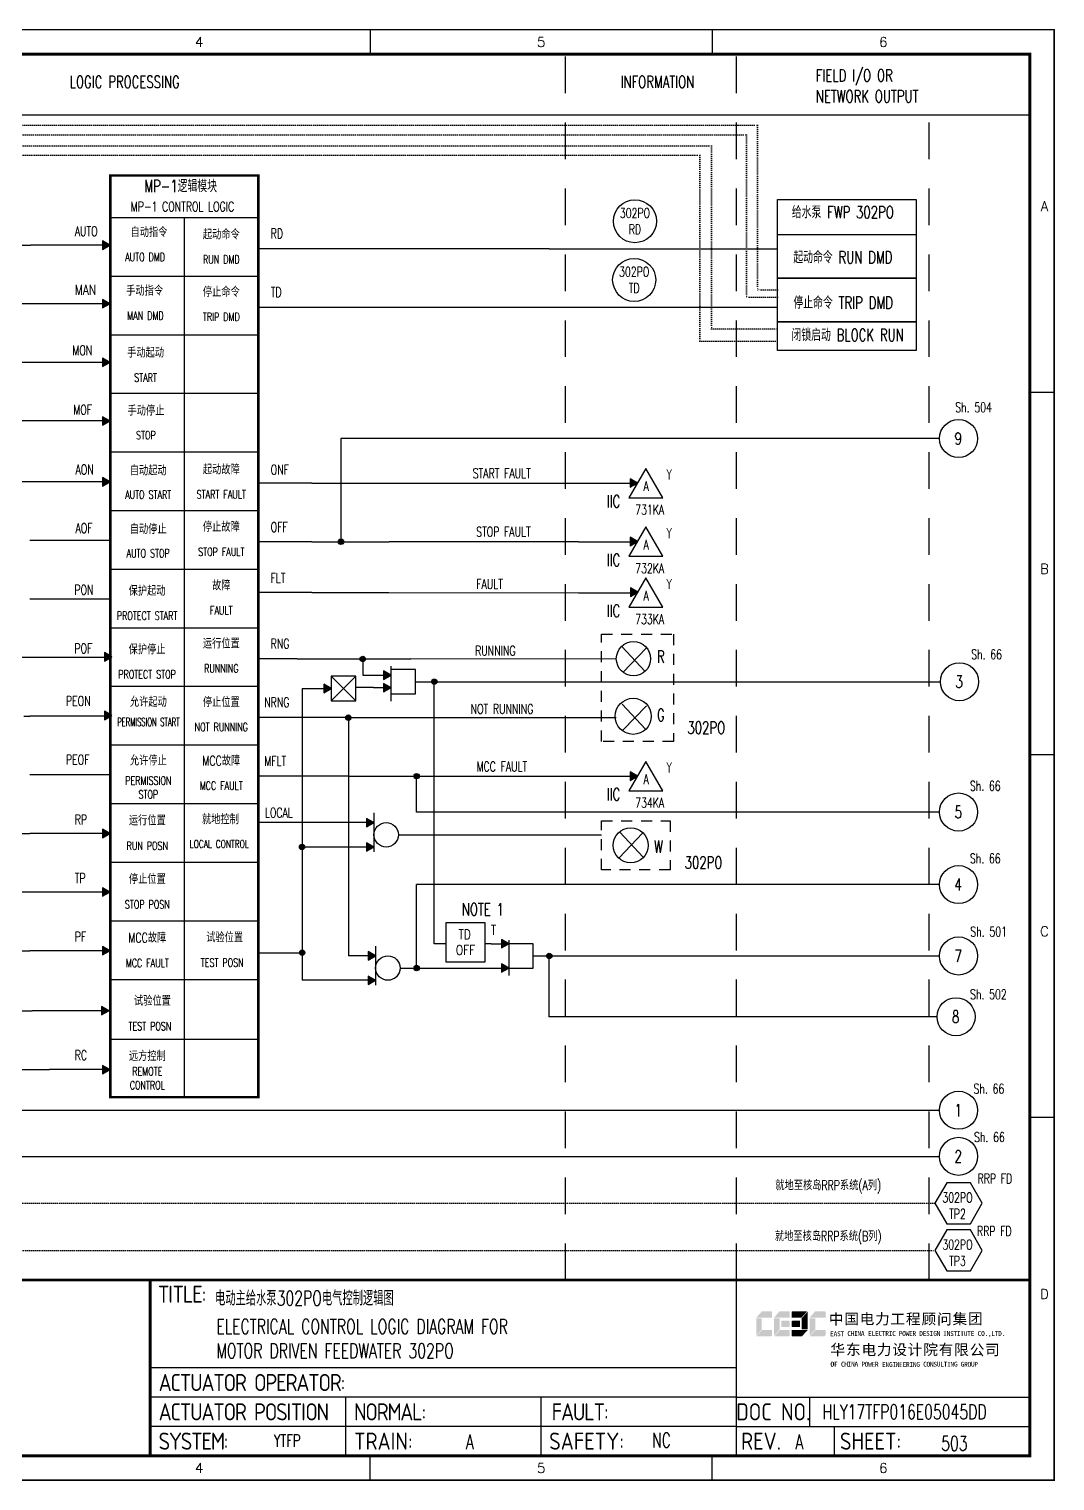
# Model space of a CAD drawing. Header units: millimetres. Extents: x 38833 to 52469, y 29493 to 32647.
# Drawn here: x 51786.4 to 51996.4, y 32172.4 to 32469.7 of the extents above; entities that cross this region are included whole.
import ezdxf
from ezdxf.enums import TextEntityAlignment as Align

# ---------------------------------------------------------------- set-up
doc = ezdxf.new("R2010")
doc.units = ezdxf.units.MM
for name, pattern in [('DOT', [6.35, 0, -6.35]), ('DOT2', [3.175, 0, -3.175]), ('JIS_02_0.7', [1.35, 0.75, -0.6])]:
    doc.linetypes.add(name, pattern=pattern)
for name, color, linetype in [('BLOCK', 7, 'Continuous'), ('BORDER', 1, 'Continuous'), ('MLINE', 6, 'Continuous'), ('TITLE', 1, 'Continuous'), ('TK', 7, 'Continuous'), ('图框_外框线', 7, 'Continuous'), ('图框_标题栏文字', 6, 'Continuous')]:
    doc.layers.add(name, color=color, linetype=linetype)
doc.styles.add('DANIEL', font='COMPLEX', dxfattribs={"width": 0.7, "bigfont": 'GVFS'})
doc.styles.add('ecepdi', font='simhei.ttf', dxfattribs={"width": 0.9})
doc.styles.get("Standard").update_dxf_attribs({"font": 'romans.shx', "width": 0.7, "bigfont": 'hztxta.shx'})
doc.styles.add('工程字', font='gbenor.shx', dxfattribs={"bigfont": 'gbcbig.shx'})

# ---------------------------------------------------------------- blocks, each defined once
blk = doc.blocks.new('A$C1E0003F3')
h = blk.add_hatch(color=152)
edge = h.paths.add_edge_path()
edge.add_ellipse((5.15, 4.41), major_axis=(0, 0.211), ratio=0.769231, start_angle=-90, end_angle=0)
edge.add_line((5.15, 4.62), (3.22, 4.62))
edge.add_line((3.22, 4.62), (2.09, 3.35))
edge.add_line((2.09, 3.35), (5.32, 3.35))
edge.add_line((5.32, 3.35), (5.32, 4.41))
h.paths.add_polyline_path([(3.22, 3.23), (2.09, 3.23), (2.09, -0.36), (3.22, 0.91)])
edge = h.paths.add_edge_path()
edge.add_line((5.32, 0.81), (3.27, 0.81))
edge.add_line((3.27, 0.81), (2.13, -0.46))
edge.add_line((2.13, -0.46), (5.15, -0.46))
edge.add_ellipse((5.15, -0.25), major_axis=(0, 0.211), ratio=0.769231, start_angle=180, end_angle=270)
edge.add_line((5.32, -0.25), (5.32, 0.81))
h = blk.add_hatch(color=152)
edge = h.paths.add_edge_path()
edge.add_ellipse((8.78, 4.41), major_axis=(0, 0.211), ratio=0.769231, start_angle=-90, end_angle=0)
edge.add_line((8.78, 4.62), (6.84, 4.62))
edge.add_line((6.84, 4.62), (5.71, 3.35))
edge.add_line((5.71, 3.35), (8.94, 3.35))
edge.add_line((8.94, 3.35), (8.94, 4.41))
h.paths.add_polyline_path([(6.84, 3.23), (5.71, 3.23), (5.71, -0.36), (6.84, 0.91)])
edge = h.paths.add_edge_path()
edge.add_ellipse((8.78, 2.49), major_axis=(0, 0.211), ratio=0.769231, start_angle=-90, end_angle=0)
edge.add_line((8.78, 2.7), (7.22, 2.7))
edge.add_line((7.22, 2.7), (7.22, 1.44))
edge.add_line((7.22, 1.44), (8.78, 1.44))
edge.add_ellipse((8.78, 1.65), major_axis=(0, 0.211), ratio=0.769231, start_angle=180, end_angle=270)
edge.add_line((8.94, 1.65), (8.94, 2.49))
edge = h.paths.add_edge_path()
edge.add_line((8.94, 0.81), (6.89, 0.81))
edge.add_line((6.89, 0.81), (5.75, -0.46))
edge.add_line((5.75, -0.46), (8.78, -0.46))
edge.add_ellipse((8.78, -0.25), major_axis=(0, 0.211), ratio=0.769231, start_angle=180, end_angle=270)
edge.add_line((8.94, -0.25), (8.94, 0.81))
h = blk.add_hatch(color=1)
edge = h.paths.add_edge_path()
edge.add_line((12.48, 4.62), (9.46, 4.62))
edge.add_ellipse((9.46, 4.41), major_axis=(0, 0.211), ratio=0.769231, start_angle=0, end_angle=90)
edge.add_line((9.3, 4.41), (9.3, 3.35))
edge.add_line((9.3, 3.35), (11.35, 3.35))
edge.add_line((11.35, 3.35), (12.48, 4.62))
h.paths.add_polyline_path([(12.57, 4.56), (11.38, 3.23), (11.38, 0.93), (12.57, 0.93)])
edge = h.paths.add_edge_path()
edge.add_line((11.03, 2.7), (9.46, 2.7))
edge.add_ellipse((9.46, 2.49), major_axis=(0, 0.211), ratio=0.769231, start_angle=0, end_angle=90)
edge.add_line((9.3, 2.49), (9.3, 1.65))
edge.add_ellipse((9.46, 1.65), major_axis=(0, 0.211), ratio=0.769231, start_angle=90, end_angle=180)
edge.add_line((9.46, 1.44), (11.03, 1.44))
edge.add_line((11.03, 1.44), (11.03, 2.7))
h = blk.add_hatch(color=152)
edge = h.paths.add_edge_path()
edge.add_ellipse((16.11, 4.41), major_axis=(0, 0.211), ratio=0.769231, start_angle=-90, end_angle=0)
edge.add_line((16.11, 4.62), (14.14, 4.62))
edge.add_line((14.14, 4.62), (13, 3.35))
edge.add_line((13, 3.35), (16.27, 3.35))
edge.add_line((16.27, 3.35), (16.27, 4.41))
h.paths.add_polyline_path([(14.14, 3.23), (13, 3.23), (13, -0.36), (14.14, 0.91)])
edge = h.paths.add_edge_path()
edge.add_line((16.27, 0.81), (14.18, 0.81))
edge.add_line((14.18, 0.81), (13.04, -0.46))
edge.add_line((13.04, -0.46), (16.03, -0.46))
edge.add_ellipse((16.03, -0.15), major_axis=(0, 0.316), ratio=0.769231, start_angle=180, end_angle=270)
edge.add_line((16.27, -0.15), (16.27, 0.81))
h = blk.add_hatch(color=1)
edge = h.paths.add_edge_path()
edge.add_line((12.58, 0.79), (9.3, 0.79))
edge.add_line((9.3, 0.79), (9.3, -0.27))
edge.add_ellipse((9.46, -0.27), major_axis=(0, 0.211), ratio=0.769231, start_angle=90, end_angle=180)
edge.add_line((9.46, -0.48), (11.43, -0.48))
edge.add_line((11.43, -0.48), (12.58, 0.79))
at = {"layer": 'TITLE', "color": 7, "style": 'ecepdi'}
for s, p in [('中', (16.92, 1.94)), ('国', (20.09, 2)), ('电', (23.25, 1.99)), ('力', (26.39, 1.96)), ('工', (29.53, 1.95)), ('程', (32.71, 1.98)), ('顾', (35.9, 1.98)), ('问', (39.09, 1.94)), ('集', (42.26, 1.98)), ('团', (45.42, 2.01)), ('华', (17.24, -4.31)), ('东', (20.45, -4.29)), ('电', (23.62, -4.35)), ('力', (26.75, -4.32)), ('设', (29.92, -4.3)), ('计', (33.05, -4.31)), ('院', (36.26, -4.29)), ('有', (39.41, -4.29)), ('限', (42.57, -4.32)), ('公', (45.78, -4.38)), ('司', (48.91, -4.35))]:
    blk.add_text(s, height=2.2, dxfattribs=at).set_placement(p)
at = {"layer": 'TITLE', "color": 7, "style": 'ecepdi', "width": 0.975}
for s, p in [('E', (17.58, 0.02)), ('A', (18.29, 0.03)), ('S', (19, 0.03)), ('T', (19.7, 0.03)), ('C', (21.1, 0.09)), ('H', (21.77, 0.09)), ('I', (22.46, 0.09)), ('N', (23.17, 0.1)), ('A', (23.86, 0.1)), ('E', (25.35, 0.09)), ('L', (26.05, 0.11)), ('E', (26.76, 0.1)), ('C', (27.46, 0.12)), ('T', (28.18, 0.11)), ('R', (28.87, 0.1)), ('I', (29.57, 0.11)), ('C', (30.28, 0.1)), ('P', (31.64, 0.09)), ('O', (32.32, 0.08)), ('W', (33.03, 0.08)), ('E', (33.72, 0.08)), ('R', (34.42, 0.09)), ('D', (35.81, 0.1)), ('E', (36.52, 0.1)), ('S', (37.2, 0.1)), ('I', (37.91, 0.09)), ('G', (38.68, 0.11)), ('N', (39.38, 0.09)), ('I', (40.72, 0.07)), ('N', (41.43, 0.08)), ('S', (42.14, 0.08)), ('T', (42.83, 0.08)), ('I', (43.52, 0.09)), ('T', (44.22, 0.07)), ('U', (44.93, 0.07)), ('T', (45.63, 0.08)), ('E', (46.34, 0.09)), ('C', (47.76, 0.11)), ('O', (48.48, 0.1)), ('L', (50.56, 0.1)), ('T', (51.27, 0.1)), ('D', (51.96, 0.1)), ('.', (49.23, 0.1)), (',', (49.87, 0.1)), ('.', (52.72, 0.11)), ('O', (17.67, -6.18)), ('OF', (18.01, -6.2)), ('F', (18.37, -6.2)), ('C', (19.8, -6.19)), ('H', (20.47, -6.19)), ('I', (21.15, -6.19)), ('N', (21.87, -6.18)), ('A', (22.56, -6.18)), ('P', (23.98, -6.2)), ('O', (24.66, -6.21)), ('W', (25.36, -6.21)), ('E', (26.06, -6.21)), ('R', (26.75, -6.2)), ('E', (28.19, -6.24)), ('N', (28.91, -6.27)), ('G', (29.62, -6.26)), ('I', (30.32, -6.27)), ('N', (31.02, -6.27)), ('E', (31.7, -6.28)), ('E', (32.41, -6.27)), ('R', (33.1, -6.24)), ('I', (33.81, -6.24)), ('N', (34.51, -6.26)), ('G', (35.2, -6.24)), ('C', (36.61, -6.19)), ('O', (37.3, -6.21)), ('N', (38, -6.2)), ('S', (38.71, -6.21)), ('U', (39.41, -6.18)), ('L', (40.11, -6.18)), ('T', (40.81, -6.19)), ('I', (41.51, -6.21)), ('N', (42.2, -6.21)), ('G', (42.91, -6.17)), ('G', (44.29, -6.2)), ('R', (45, -6.21)), ('O', (45.69, -6.22)), ('U', (46.39, -6.2)), ('P', (47.1, -6.23))]:
    blk.add_text(s, height=1, dxfattribs=at).set_placement(p, align=Align.MIDDLE_CENTER)
blk = doc.blocks.new('图框2')
for p, q in [((280, 0), (280, -5)), ((350, 0), (350, -5)), ((420, 0), (420, -5)), ((420, -74.25), (415, -74.25)), ((420, -148.5), (415, -148.5)), ((420, -222.75), (415, -222.75)), ((280, -297), (280, -292)), ((350, -297), (350, -292))]:
    blk.add_line(p, q)
at = {"layer": '图框_外框线'}
for p, q in [((355, -292), (355, -256)), ((355, -274), (235, -274)), ((355, -280), (235, -280)), ((275, -286), (275, -280)), ((315, -286), (315, -280)), ((355, -280), (415, -280)), ((370, -286), (370, -280)), ((355, -286), (235, -286)), ((355, -286), (235, -286)), ((275, -292), (275, -286)), ((315, -292), (315, -286)), ((355, -286), (415, -286)), ((375, -292), (375, -286))]:
    blk.add_line(p, q, dxfattribs=at)
for points, const_width in [([(0, -297), (420, -297), (420, 0), (0, 0)], 0.3), ([(25, -292), (415, -292), (415, -5), (25, -5)], 0.6)]:
    blk.add_lwpolyline(points, close=True, dxfattribs=dict(at, const_width=const_width))
at = {"layer": '图框_外框线', "const_width": 0.6}
blk.add_lwpolyline([(235, -256), (25, -256)], dxfattribs=at)
at = {"layer": '图框_外框线'}
blk.add_lwpolyline([(415, -256, 0.6, 0.6, 0), (235, -256, 0.6, 0.6, 0), (235, -292, 0, 0, 0)], format="xyseb", dxfattribs=at)
blk.add_blockref('A$C1E0003F3', (356.94, -267.05))
at = {"layer": 'TK', "color": 3}
for s, p in [('4', (245, -2.5)), ('5', (315, -2.5)), ('6', (385, -2.5)), ('4', (245, -294.5)), ('5', (315, -294.5)), ('6', (385, -294.5))]:
    blk.add_text(s, height=2, dxfattribs=at).set_placement(p, align=Align.MIDDLE)
for s, p in [('A', (418, -37.12)), ('B', (418, -111.38)), ('C', (418, -185.62)), ('D', (418, -259.88))]:
    blk.add_text(s, height=2, dxfattribs=at).set_placement(p, align=Align.CENTER)
at = {"layer": '图框_标题栏文字', "char_height": 3.5, "style": '工程字'}
for s, insert, width, attachment_point in [('{\\T0.9; TITLE:}', (234.86, -258.91), 14.2249, 4), ('{\\T0.9; ACTUATOR OPERATOR:}', (235, -277), 40, 4), ('{\\T0.9; ACTUATOR POSITION}', (235, -283), 45, 4), ('{\\T0.9; NORMAL:}', (275, -283), 18.2557, 4), ('{\\T0.9; FAULT:}', (315.44, -283), 15, 4), ('DOC NO.', (362.5, -283), 15, 5), ('{\\T0.9; SYSTEM:}', (235, -289), 17.9526, 4), ('{\\T0.9; }TRAIN: ', (275, -289), 17.6638, 4), ('SAFETY:', (324.3, -289), 22.3993, 5), ('REV.', (360, -289), 10, 5), ('SHEET:', (382.42, -289), 20, 5)]:
    blk.add_mtext(s, dxfattribs=dict(at, insert=insert, width=width, attachment_point=attachment_point))
blk = doc.blocks.new('huo')
at = {"layer": 'BORDER'}
for points in [[(-72.15, 909.27), (-73.65, 910.13), (-73.65, 908.4)], [(-72.15, 904.27), (-73.65, 905.13), (-73.65, 903.4)]]:
    blk.add_hatch(color=256, dxfattribs=at).paths.add_polyline_path(points)
for p, q in [((-72.15, 911.28), (-72.15, 903.28)), ((-72.15, 909.27), (-75.75, 909.27)), ((-67.15, 906.77), (-65.15, 906.77)), ((-72.15, 904.27), (-75.75, 904.27))]:
    blk.add_line(p, q, dxfattribs=at)
for points in [[(-72.15, 909.27), (-73.65, 910.13), (-73.65, 908.4)], [(-72.15, 904.27), (-73.65, 905.13), (-73.65, 903.4)]]:
    blk.add_lwpolyline(points, close=True, dxfattribs=at)
blk.add_circle((-69.65, 906.77), 2.5, dxfattribs=at)

msp = doc.modelspace()

# ---------------------------------------------------------------- hatches: boundary and pattern name
for points in [[(51802.94, 32425.45), (51801.44, 32426.32), (51801.44, 32424.59)], [(51802.94, 32413.45), (51801.44, 32414.32), (51801.44, 32412.59)], [(51802.94, 32401.45), (51801.44, 32402.32), (51801.44, 32400.59)], [(51802.94, 32389.45), (51801.44, 32390.32), (51801.44, 32388.59)], [(51802.94, 32376.98), (51801.44, 32377.85), (51801.44, 32376.12)], [(51910.94, 32376.74), (51909.44, 32377.6), (51909.44, 32375.87)], [(51910.96, 32364.78), (51909.46, 32365.64), (51909.46, 32363.91)], [(51910.99, 32354.4), (51909.49, 32355.26), (51909.49, 32353.53)], [(51803.35, 32341.16), (51801.85, 32342.02), (51801.85, 32340.29)], [(51803.35, 32329.16), (51801.85, 32330.02), (51801.85, 32328.29)], [(51910.94, 32316.74), (51909.44, 32317.6), (51909.44, 32315.87)], [(51802.94, 32304.98), (51801.44, 32305.85), (51801.44, 32304.12)], [(51802.94, 32292.98), (51801.44, 32293.85), (51801.44, 32292.12)], [(51802.94, 32280.98), (51801.44, 32281.85), (51801.44, 32280.12)], [(51802.76, 32268.7), (51801.26, 32269.56), (51801.26, 32267.83)], [(51802.94, 32256.63), (51801.44, 32257.49), (51801.44, 32255.76)]]:
    msp.add_hatch(color=256).paths.add_polyline_path(points)
h = msp.add_hatch(color=256)
edge = h.paths.add_edge_path()
edge.add_arc((51850.26, 32364.72), 0.55, 0, 360)
h = msp.add_hatch(color=256)
edge = h.paths.add_edge_path()
edge.add_arc((51850.26, 32364.72), 0.393, 0, 360)
h = msp.add_hatch(color=256)
edge = h.paths.add_edge_path()
edge.add_arc((51854.71, 32340.72), 0.55, 0, 360)
h = msp.add_hatch(color=256)
edge = h.paths.add_edge_path()
edge.add_arc((51854.71, 32340.72), 0.393, 0, 360)
h = msp.add_hatch(color=40)
edge = h.paths.add_edge_path()
edge.add_arc((51869.35, 32336.06), 0.55, 0, 360)
h = msp.add_hatch(color=40)
edge = h.paths.add_edge_path()
edge.add_arc((51869.35, 32336.06), 0.393, 0, 360)
h = msp.add_hatch(color=256)
edge = h.paths.add_edge_path()
edge.add_arc((51851.77, 32328.72), 0.55, 0, 360)
h = msp.add_hatch(color=256)
edge = h.paths.add_edge_path()
edge.add_arc((51851.77, 32328.72), 0.393, 0, 360)
h = msp.add_hatch(color=256)
edge = h.paths.add_edge_path()
edge.add_arc((51865.73, 32316.72), 0.55, 0, 360)
h = msp.add_hatch(color=256)
edge = h.paths.add_edge_path()
edge.add_arc((51865.73, 32316.72), 0.393, 0, 360)
h = msp.add_hatch(color=40)
edge = h.paths.add_edge_path()
edge.add_arc((51842.29, 32302.21), 0.55, 0, 360)
h = msp.add_hatch(color=40)
edge = h.paths.add_edge_path()
edge.add_arc((51842.29, 32302.21), 0.393, 0, 360)
h = msp.add_hatch(color=40)
edge = h.paths.add_edge_path()
edge.add_arc((51842.32, 32280.58), 0.55, 0, 360)
h = msp.add_hatch(color=40)
edge = h.paths.add_edge_path()
edge.add_arc((51842.32, 32280.58), 0.393, 0, 360)
h = msp.add_hatch(color=40)
edge = h.paths.add_edge_path()
edge.add_arc((51865.73, 32277.42), 0.55, 0, 360)
h = msp.add_hatch(color=40)
edge = h.paths.add_edge_path()
edge.add_arc((51892.89, 32279.9), 0.55, 0, 360)
h = msp.add_hatch(color=40)
edge = h.paths.add_edge_path()
edge.add_arc((51892.89, 32279.9), 0.393, 0, 360)
h = msp.add_hatch(color=40)
edge = h.paths.add_edge_path()
edge.add_arc((51865.73, 32277.42), 0.393, 0, 360)
at = {"layer": 'BORDER'}
for color, points in [(256, [(51860.49, 32337.42), (51858.99, 32338.29), (51858.99, 32336.55)]), (40, [(51848.27, 32334.68), (51846.77, 32335.55), (51846.77, 32333.81)]), (256, [(51860.49, 32334.86), (51858.99, 32335.72), (51858.99, 32333.99)]), (40, [(51884.62, 32282.42), (51883.12, 32283.29), (51883.12, 32281.56)]), (40, [(51884.62, 32277.42), (51883.12, 32278.29), (51883.12, 32276.56)])]:
    msp.add_hatch(color=color, dxfattribs=at).paths.add_polyline_path(points)

# ---------------------------------------------------------------- linework, layer by layer
at = {"linetype": 'DOT2', "ltscale": 0.1}
for p, q in [((51678.09, 32450.05), (51935.48, 32450.05)), ((51794.39, 32448.05), (51680.04, 32448.05)), ((51794.39, 32448.05), (51933.27, 32448.05)), ((51933.27, 32448.05), (51933.27, 32414.79)), ((51935.48, 32450.05), (51935.48, 32416.33)), ((51683.41, 32445.79), (51926.06, 32445.79)), ((51926.06, 32445.79), (51926.06, 32408.32)), ((51686.82, 32443.91), (51923.67, 32443.91)), ((51923.67, 32443.91), (51923.67, 32405.79)), ((51939.61, 32414.79), (51933.27, 32414.79)), ((51939.61, 32416.33), (51935.48, 32416.33)), ((51926.06, 32409.05), (51926.06, 32408.32)), ((51923.67, 32405.79), (51939.61, 32405.79)), ((51926.06, 32408.32), (51939.61, 32408.32)), ((51971.8, 32229.26), (51665.76, 32229.26)), ((51652.55, 32219.61), (51971.8, 32219.61))]:
    msp.add_line(p, q, dxfattribs=at)
for p, q in [((51803.06, 32431.12), (51803.06, 32439.71)), ((51803.06, 32439.71), (51833.34, 32439.71)), ((51833.34, 32431.12), (51833.34, 32439.71)), ((51803.06, 32431.12), (51833.34, 32431.12)), ((51818.2, 32431.12), (51818.2, 32251)), ((51726.4, 32425.46), (51786.72, 32425.46)), ((51803.06, 32425.46), (51786.72, 32425.46)), ((51803.06, 32425.46), (51786.72, 32425.46)), ((51892.86, 32424.72), (51857.58, 32424.72)), ((51892.86, 32424.72), (51939.61, 32424.72)), ((51803.06, 32419.12), (51833.34, 32419.12)), ((51803.06, 32413.46), (51783.05, 32413.46)), ((51939.61, 32412.72), (51849.79, 32412.72)), ((51803.06, 32407.12), (51833.34, 32407.12)), ((51803.06, 32401.46), (51779, 32401.46)), ((51803.06, 32395.12), (51833.34, 32395.12)), ((51803.06, 32389.46), (51771.22, 32389.46)), ((51850.26, 32385.85), (51850.26, 32364.72)), ((51803.06, 32383.12), (51833.34, 32383.12)), ((51796.78, 32376.99), (51782.12, 32376.99)), ((51803.06, 32376.99), (51796.78, 32376.99)), ((51842.48, 32376.72), (51833.34, 32376.72)), ((51844.32, 32376.72), (51860.09, 32376.72)), ((51860.09, 32376.72), (51898.9, 32376.71)), ((51898.9, 32376.71), (51910.9, 32376.71)), ((51803.06, 32371.12), (51833.34, 32371.12)), ((51803.06, 32364.99), (51786.61, 32364.99)), ((51842.48, 32364.72), (51833.34, 32364.72)), ((51844.32, 32364.72), (51860.09, 32364.72)), ((51898.9, 32364.71), (51860.09, 32364.72)), ((51898.9, 32364.71), (51910.9, 32364.71)), ((51803.06, 32359.12), (51833.34, 32359.12)), ((51803.06, 32352.99), (51786.61, 32352.99)), ((51842.44, 32354.3), (51833.3, 32354.3)), ((51842.44, 32354.3), (51833.3, 32354.3)), ((51844.28, 32354.3), (51860.05, 32354.3)), ((51860.05, 32354.3), (51898.9, 32354.29)), ((51898.9, 32354.29), (51910.9, 32354.29)), ((51803.06, 32347.12), (51833.34, 32347.12)), ((51907.73, 32343.27), (51912.52, 32338.17)), ((51803.06, 32340.99), (51773.98, 32340.99)), ((51841.26, 32340.72), (51864.54, 32340.72)), ((51906.58, 32340.71), (51864.54, 32340.72)), ((51912.74, 32342.96), (51907.91, 32337.95)), ((51803.06, 32335.12), (51833.34, 32335.12)), ((51842.29, 32334.68), (51842.29, 32274.92)), ((51865.49, 32336.06), (51972.94, 32336.06)), ((51869.36, 32282.42), (51869.35, 32336.06)), ((51907.79, 32331.44), (51912.58, 32326.34)), ((51785.32, 32328.99), (51786.61, 32328.99)), ((51803.06, 32328.99), (51786.61, 32328.99)), ((51851.77, 32328.72), (51856.54, 32328.72)), ((51856.54, 32328.72), (51906.58, 32328.71)), ((51912.8, 32331.13), (51907.97, 32326.12)), ((51803.06, 32323.12), (51833.34, 32323.12)), ((51803.06, 32316.99), (51786.61, 32316.99)), ((51851.77, 32316.72), (51865.04, 32316.72)), ((51865.04, 32316.72), (51898.9, 32316.71)), ((51865.73, 32309.38), (51865.73, 32316.72)), ((51898.9, 32316.71), (51910.9, 32316.71)), ((51803.06, 32311.12), (51833.34, 32311.12)), ((51972.75, 32309.38), (51865.73, 32309.38)), ((51784.34, 32304.99), (51786.61, 32304.99)), ((51803.06, 32304.99), (51786.61, 32304.99)), ((51912, 32305.04), (51907.17, 32300.03)), ((51907.33, 32305.24), (51912.12, 32300.14)), ((51853.42, 32302.21), (51842.29, 32302.21)), ((51803.06, 32299.12), (51833.34, 32299.12)), ((51792.66, 32292.99), (51662.46, 32292.99)), ((51803.06, 32292.99), (51786.61, 32292.99)), ((51792.66, 32292.99), (51786.61, 32292.99)), ((51803.06, 32287.12), (51833.34, 32287.12)), ((51783.46, 32280.99), (51786.61, 32280.99)), ((51803.06, 32280.99), (51786.61, 32280.99)), ((51833.35, 32280.58), (51836.32, 32280.58)), ((51836.32, 32280.58), (51842.29, 32280.58)), ((51803.06, 32275.12), (51833.34, 32275.12)), ((51662.21, 32268.7), (51787.03, 32268.7)), ((51802.89, 32268.7), (51787.03, 32268.7)), ((51803.06, 32262.88), (51833.34, 32262.88)), ((51662.46, 32256.63), (51790.59, 32256.63)), ((51803.06, 32256.63), (51790.59, 32256.63)), ((51740.23, 32248.31), (51972.75, 32248.31)), ((51742.99, 32238.88), (51972.75, 32238.88))]:
    msp.add_line(p, q)
at = {"color": 0}
for p, q in [((51857.58, 32424.72), (51833.34, 32424.72)), ((51849.79, 32412.72), (51833.34, 32412.72)), ((51972.75, 32385.86), (51850.26, 32385.85)), ((51844.32, 32376.72), (51833.34, 32376.72)), ((51844.32, 32364.72), (51833.34, 32364.72)), ((51844.28, 32354.3), (51833.3, 32354.3)), ((51844.28, 32354.3), (51833.3, 32354.3)), ((51841.26, 32340.72), (51833.34, 32340.72)), ((51841.26, 32340.72), (51833.34, 32340.72)), ((51854.71, 32340.72), (51854.71, 32337.42)), ((51854.71, 32337.42), (51860.11, 32337.42)), ((51851.77, 32328.72), (51833.34, 32328.72)), ((51851.77, 32328.72), (51833.34, 32328.72)), ((51851.77, 32328.72), (51851.78, 32279.92)), ((51851.77, 32316.72), (51833.34, 32316.72)), ((51851.77, 32316.72), (51833.34, 32316.72)), ((51851.77, 32316.72), (51865.04, 32316.72)), ((51972.75, 32294.53), (51865.73, 32294.52)), ((51853.76, 32279.92), (51851.78, 32279.92)), ((51972.75, 32279.9), (51889.62, 32279.9)), ((51972.24, 32267.46), (51892.81, 32267.45))]:
    msp.add_line(p, q, dxfattribs=at)
at = {"linetype": 'DOT', "ltscale": 4}
for p, q in [((51939.61, 32414.19), (51933.27, 32418.68)), ((51935.48, 32416.33), (51939.61, 32411.61))]:
    msp.add_line(p, q, dxfattribs=at)
at = {"color": 40}
for p, q in [((51856.9, 32334.86), (51853.27, 32334.86)), ((51853.42, 32307.21), (51833.34, 32307.21)), ((51862.01, 32304.71), (51903.56, 32304.72)), ((51865.73, 32277.42), (51865.73, 32294.52)), ((51871.74, 32282.42), (51869.36, 32282.42)), ((51881.03, 32282.42), (51879.74, 32282.42)), ((51892.81, 32279.9), (51892.81, 32267.45)), ((51853.76, 32274.92), (51842.29, 32274.92))]:
    msp.add_line(p, q, dxfattribs=at)
for const_width in [0.5, 0.2]:
    msp.add_lwpolyline([(51803.06, 32439.71), (51833.34, 32439.71), (51833.34, 32251), (51803.06, 32251), (51803.06, 32439.71)], dxfattribs=dict(const_width=const_width))
for points in [[(51939.61, 32434.83), (51967.95, 32434.83), (51967.95, 32418.68), (51939.61, 32418.68)], [(51803.06, 32431.12), (51833.34, 32431.12), (51833.34, 32251), (51803.06, 32251)], [(51939.61, 32427.61), (51967.95, 32427.61), (51967.95, 32418.68), (51939.61, 32418.68)], [(51802.94, 32425.45), (51801.44, 32426.32), (51801.44, 32424.59)], [(51939.61, 32418.68), (51967.95, 32418.68), (51967.95, 32409.76), (51939.61, 32409.76)], [(51802.94, 32413.45), (51801.44, 32414.32), (51801.44, 32412.59)], [(51939.61, 32409.76), (51967.95, 32409.76), (51967.95, 32403.9), (51939.61, 32403.9)], [(51802.94, 32401.45), (51801.44, 32402.32), (51801.44, 32400.59)], [(51802.94, 32389.45), (51801.44, 32390.32), (51801.44, 32388.59)], [(51802.94, 32376.98), (51801.44, 32377.85), (51801.44, 32376.12)], [(51910.94, 32376.74), (51909.44, 32377.6), (51909.44, 32375.87)], [(51910.96, 32364.78), (51909.46, 32365.64), (51909.46, 32363.91)], [(51910.99, 32354.4), (51909.49, 32355.26), (51909.49, 32353.53)], [(51803.35, 32341.16), (51801.85, 32342.02), (51801.85, 32340.29)], [(51803.35, 32329.16), (51801.85, 32330.02), (51801.85, 32328.29)], [(51910.94, 32316.74), (51909.44, 32317.6), (51909.44, 32315.87)], [(51802.94, 32304.98), (51801.44, 32305.85), (51801.44, 32304.12)], [(51802.94, 32292.98), (51801.44, 32293.85), (51801.44, 32292.12)], [(51802.94, 32280.98), (51801.44, 32281.85), (51801.44, 32280.12)], [(51802.76, 32268.7), (51801.26, 32269.56), (51801.26, 32267.83)], [(51802.94, 32256.63), (51801.44, 32257.49), (51801.44, 32255.76)], [(51981.51, 32229.26), (51979.08, 32233.47), (51974.22, 32233.47), (51971.8, 32229.26), (51974.22, 32225.06), (51979.08, 32225.06)], [(51981.51, 32219.61), (51979.08, 32223.82), (51974.22, 32223.82), (51971.8, 32219.61), (51974.22, 32215.41), (51979.08, 32215.41)]]:
    msp.add_lwpolyline(points, close=True)
at = {"color": 1}
for points in [[(51916.12, 32373.75), (51912.65, 32379.75), (51909.19, 32373.75)], [(51916.12, 32361.75), (51912.65, 32367.75), (51909.19, 32361.75)], [(51916.12, 32351.33), (51912.65, 32357.33), (51909.19, 32351.33)], [(51916.12, 32313.75), (51912.65, 32319.75), (51909.19, 32313.75)]]:
    msp.add_lwpolyline(points, close=True, dxfattribs=at)
at = {"linetype": 'JIS_02_0.7', "ltscale": 3}
for points in [[(51903.58, 32345.8), (51918.31, 32345.8), (51918.31, 32323.84), (51903.58, 32323.84)], [(51903.58, 32307.6), (51917.61, 32307.6), (51917.61, 32297.55), (51903.58, 32297.55)]]:
    msp.add_lwpolyline(points, close=True, dxfattribs=at)
at = {"color": 40}
msp.add_lwpolyline([(51871.74, 32278.72), (51879.74, 32278.72), (51879.74, 32286.72), (51871.74, 32286.72)], close=True, dxfattribs=at)
for centre, radius in [((51910.42, 32430.36), 4.41), ((51910.27, 32418.34), 4.41), ((51976.65, 32385.86), 3.9), ((51850.26, 32364.72), 0.55), ((51850.26, 32364.72), 0.393), ((51910.12, 32340.76), 3.51), ((51854.71, 32340.72), 0.55), ((51854.71, 32340.72), 0.393), ((51976.84, 32336.06), 3.9), ((51910.08, 32328.98), 3.69), ((51851.77, 32328.72), 0.55), ((51851.77, 32328.72), 0.393), ((51865.73, 32316.72), 0.55), ((51865.73, 32316.72), 0.393), ((51976.65, 32309.38), 3.9), ((51909.57, 32302.55), 3.59), ((51976.65, 32294.53), 3.9), ((51976.65, 32279.91), 3.9), ((51976.14, 32267.46), 3.9), ((51976.65, 32248.31), 3.9), ((51976.65, 32238.88), 3.9)]:
    msp.add_circle(centre, radius)
for centre, radius in [((51869.35, 32336.06), 0.55), ((51869.35, 32336.06), 0.393), ((51842.29, 32302.21), 0.55), ((51842.29, 32302.21), 0.393), ((51842.32, 32280.58), 0.55), ((51842.32, 32280.58), 0.393), ((51865.73, 32277.42), 0.55), ((51892.89, 32279.9), 0.55), ((51892.89, 32279.9), 0.393), ((51865.73, 32277.42), 0.393)]:
    msp.add_circle(centre, radius, dxfattribs=at)
at = {"layer": 'BORDER'}
for p, q in [((51856.9, 32337.42), (51860.49, 32337.42)), ((51860.49, 32339.25), (51860.49, 32332.06)), ((51856.9, 32334.86), (51860.49, 32334.86))]:
    msp.add_line(p, q, dxfattribs=at)
at = {"layer": 'BORDER', "color": 40}
for p, q in [((51842.29, 32334.68), (51848.27, 32334.68)), ((51848.27, 32337.18), (51853.27, 32332.18)), ((51853.27, 32337.18), (51848.27, 32332.18)), ((51881.03, 32282.42), (51884.62, 32282.42)), ((51884.62, 32283.11), (51884.62, 32275.92)), ((51864.35, 32277.42), (51884.62, 32277.42))]:
    msp.add_line(p, q, dxfattribs=at)
at = {"layer": 'BORDER'}
for points in [[(51860.49, 32337.42), (51858.99, 32338.29), (51858.99, 32336.55)], [(51865.49, 32338.56), (51860.49, 32338.56), (51860.49, 32333.56), (51865.49, 32333.56)], [(51860.49, 32334.86), (51858.99, 32335.72), (51858.99, 32333.99)]]:
    msp.add_lwpolyline(points, close=True, dxfattribs=at)
at = {"layer": 'BORDER', "color": 40}
for points in [[(51848.27, 32334.68), (51846.77, 32335.55), (51846.77, 32333.81)], [(51853.27, 32337.18), (51848.27, 32337.18), (51848.27, 32332.18), (51853.27, 32332.18)], [(51884.62, 32282.42), (51883.12, 32283.29), (51883.12, 32281.56)], [(51889.62, 32282.42), (51884.62, 32282.42), (51884.62, 32277.42), (51889.62, 32277.42)], [(51884.62, 32277.42), (51883.12, 32278.29), (51883.12, 32276.56)]]:
    msp.add_lwpolyline(points, close=True, dxfattribs=at)
at = {"layer": 'MLINE', "linetype": 'JIS_02_0.7', "ltscale": 10}
for p, q in [((51896.23, 32213.56), (51896.23, 32464.56)), ((51931.23, 32213.56), (51931.23, 32464.56)), ((51970.66, 32213.56), (51970.66, 32452.12))]:
    msp.add_line(p, q, dxfattribs=at)
at = {"layer": 'MLINE'}
msp.add_line((51601.23, 32452.12), (51991.23, 32452.12), dxfattribs=at)

# ---------------------------------------------------------------- block references
msp.add_blockref('图框2', (51576.23, 32469.56))
at = {"color": 40}
for p in [(51929.16, 31397.95), (51929.5, 31370.66)]:
    msp.add_blockref('huo', p, dxfattribs=at)

# ---------------------------------------------------------------- texts
at = {"color": 1, "width": 0.7}
for p in [(51912.74, 32375.12), (51912.74, 32363.12), (51912.74, 32352.7), (51912.74, 32315.12)]:
    msp.add_text('A', height=2, dxfattribs=at).set_placement(p, align=Align.CENTER)
at = {"color": 40, "width": 0.7}
msp.add_text('NOTE 1', height=2.5, dxfattribs=at).set_placement((51874.99, 32288.2))
for s, insert, char_height, width, attachment_point in [('{\\W0.7;MP-1逻辑模块}', (51810.01, 32438.81), 2.5, 73.0067, 1), ('{\\W0.7;MP-1 CONTROL LOGIC}', (51807.23, 32434.36), 2, 48.5204, 1), ('给水泵 FWP 302PO', (51952.97, 32433.45), 2.5, 29.7792, 2), ('{\\W0.7;AUTO}', (51795.77, 32429.31), 2, 73.0067, 1), ('{\\W0.7;自动指令}', (51807.19, 32429.12), 2, 73.0067, 1), ('{\\W0.7;AUTO DMD}', (51806.09, 32423.87), 1.7, 73.0067, 1), ('{\\W0.7;起动命令 RUN DMD}', (51952.97, 32424.23), 2.5, 28.7463, 2), ('{\\W0.8;MAN}', (51795.77, 32417.31), 2, 73.0067, 1), ('{\\W0.7;手动指令}', (51806.3, 32417.12), 2, 73.0067, 1), ('{\\W0.7;停止命令 TRIP DMD}', (51953.03, 32414.92), 2.5, 30.0157, 2), ('{\\W0.7;MAN DMD}', (51806.52, 32411.87), 1.7, 73.0067, 1), ('闭锁启动 BLOCK RUN', (51953.95, 32408.32), 2.5, 28.7463, 2), ('{\\W0.7;START FAULT}', (51877.22, 32379.75), 2, 41.3345, 1), ('{\\W0.7;STOP FAULT}', (51877.93, 32367.77), 2, 41.3345, 1), ('{\\W0.7;FAULT}', (51877.95, 32357.05), 2, 41.3345, 1), ('{\\W0.7;RUNNING}', (51877.71, 32343.4), 2, 41.3345, 1), ('R', (51914.92, 32342.46), 2.5, 2.4135, 1), ('{\\W0.7;NOT RUNNING}', (51876.8, 32331.5), 2, 13.7036, 1), ('G', (51914.92, 32330.51), 2.5, 2.4135, 1), ('302PO', (51921.17, 32327.89), 2.5, 8.6532, 1), ('{\\W0.7;MCC FAULT}', (51878, 32319.7), 2, 41.3345, 1), ('{\\W0.7;就地控制}', (51821.8, 32308.88), 2, 73.0067, 1), ('{\\W0.7;LOCAL}', (51834.7, 32310.24), 2, 73.0067, 1), ('{\\W0.7;LOCAL CONTROL}', (51819.3, 32303.63), 1.6, 73.0067, 1), ('W', (51914.34, 32303.56), 2.5, 2.4135, 1), ('302PO', (51920.6, 32300.29), 2.5, 8.6532, 1), ('{\\H0.8x;就地至\\C0;核岛RRP系统(A列)} ', (51949.98, 32233.94), 2.5, 50.9636, 2), ('{\\H0.8x;就地至\\C0;核岛RRP系统(B列)} ', (51949.98, 32223.54), 2.5, 50.9636, 2), ('ELECTRICAL CONTROL LOGIC DIAGRAM FOR MOTOR DRIVEN FEEDWATER 302PO', (51824.74, 32205.56), 3, 73.0067, 1), ('YTFP', (51836.5, 32181.92), 2.5, 73.0067, 1), ('A', (51875.79, 32181.92), 3, 4.8474, 1), ('NC', (51913.92, 32182.25), 3, 4.8474, 1), ('A', (51943.23, 32181.89), 3, 8.5983, 1)]:
    msp.add_mtext(s, dxfattribs=dict(insert=insert, char_height=char_height, width=width, attachment_point=attachment_point))
at = {"color": 0}
for s, insert, char_height, width, attachment_point in [('302PO\\PRD', (51910.42, 32430.36), 2, 3.6872, 5), ('{\\W0.7;起动命令}', (51825.77, 32428.65), 2, 7.9782, 2), ('{\\W0.7;RD}', (51835.88, 32428.84), 2, 8.7491, 1), ('{\\W0.7;RUN DMD}', (51825.77, 32423.39), 1.7, 10.2339, 2), ('302PO\\PTD', (51910.27, 32418.34), 2, 3.6872, 5), ('{\\W0.7;停止命令}', (51825.77, 32416.88), 2, 9.215, 2), ('{\\W0.7;TD}', (51835.88, 32416.84), 2, 9.2175, 1), ('{\\W0.7;TRIP DMD}', (51825.77, 32411.63), 1.7, 9.7138, 2), ('{\\W0.7;MON}', (51795.28, 32404.92), 2, 7.2752, 1), ('{\\W0.7;\\C256;手动起动}', (51810.27, 32404.44), 2, 7.5737, 2), ('{\\W0.7;\\C256;START}', (51810.27, 32399.19), 1.7, 8.6623, 2), ('{\\W0.7;MOF}', (51795.47, 32392.75), 2, 7.1108, 1), ('{\\W0.7;\\C256;手动\\C0;停止}', (51810.34, 32392.56), 2, 8.4078, 2), ('Sh. 504', (51975.98, 32393.25), 2, 10.3074, 1), ('{\\W0.7;STOP}', (51810.34, 32387.4), 1.7, 11.234, 2), ('{\\W0.7;9}', (51976.58, 32385.86), 2.5, 3.6872, 5), ('{\\W0.7;AON}', (51795.93, 32380.51), 2, 7.2788, 1), ('{\\W0.7;自动起动}', (51810.8, 32380.32), 2, 9.6097, 2), ('{\\W0.7;起动故障}', (51825.77, 32380.52), 2, 7.7319, 2), ('{\\W0.7;\\C256;ONF}', (51835.88, 32380.47), 2, 9.696, 1), ('{\\W0.7;AUTO \\C256;START}', (51810.8, 32375.22), 1.7, 12.9104, 2), ('{\\W0.7;\\C256;START FAULT}', (51825.77, 32375.26), 1.7, 11.1547, 2), ('{\\W0.7;AOF}', (51795.93, 32368.51), 2, 7.0308, 1), ('{\\W0.7;自动停止}', (51810.8, 32368.32), 2, 8.9344, 2), ('{\\W0.7;停止故障}', (51825.77, 32368.77), 2, 7.7319, 2), ('{\\W0.7;\\C256;OFF}', (51835.88, 32368.72), 2, 9.696, 1), ('{\\W0.7;AUTO STOP}', (51810.8, 32363.22), 1.7, 11.9546, 2), ('{\\W0.7;\\C256;STOP FAULT}', (51825.77, 32363.51), 1.7, 11.1547, 2), ('{\\W0.7;FLT}', (51835.84, 32358.3), 2, 9.8709, 1), ('{\\W0.7;PON}', (51795.71, 32355.87), 2, 7.1956, 1), ('{\\W0.7;保护起动}', (51810.58, 32355.68), 2, 8.1421, 2), ('{\\W0.7;故障}', (51825.77, 32356.77), 2, 10.0882, 2), ('{\\W0.7;PROTECT \\C256;START}', (51810.58, 32350.43), 1.7, 14.5402, 2), ('{\\W0.7;FAULT}', (51825.77, 32351.51), 1.7, 7.8632, 2), ('{\\W0.7;POF}', (51795.71, 32343.87), 2, 7.3577, 1), ('{\\W0.7;保护停止}', (51810.58, 32343.68), 2, 8.7115, 2), ('{\\W0.7;运行位置}', (51825.77, 32344.88), 2, 8.0622, 2), ('{\\W0.7;RNG}', (51835.88, 32344.84), 2, 9.05, 1), ('Sh. 66', (51979.24, 32342.66), 2, 10.3074, 1), ('{\\W0.7;PROTECT STOP}', (51810.58, 32338.43), 1.7, 12.8168, 2), ('{\\W0.7;\\C256;RUNNING}', (51825.77, 32339.63), 1.7, 9.8198, 2), ('{\\W0.7;3}', (51976.77, 32336.06), 2.5, 3.6872, 5), ('{\\W0.7;PEON}', (51793.98, 32333.12), 2, 9.2745, 1), ('{\\W0.7;允许起动}', (51810.84, 32332.93), 2, 7.8151, 2), ('{\\W0.7;\\C256;停止位置}', (51825.77, 32332.88), 2, 8.9935, 2), ('{\\W0.7;NRNG}', (51834.56, 32332.84), 2, 10.9233, 1), ('{\\W0.6;PERMISSION \\C256;START}', (51810.84, 32328.67), 1.7, 13.521, 2), ('{\\W0.7;\\C256;NOT RUNNING}', (51825.77, 32327.63), 1.7, 12.3065, 2), ('{\\W0.7;PEOF}', (51793.98, 32321.12), 2, 9.355, 1), ('{\\W0.7;允许停止}', (51810.84, 32320.93), 2, 9.7673, 2), ('{\\W0.7;MCC故障}', (51825.77, 32320.88), 2, 10.0882, 2), ('{\\W0.7;MFLT}', (51834.56, 32320.84), 2, 10.9948, 1), ('{\\W0.7;PERMISSION STOP}', (51810.84, 32316.67), 1.7, 11.7271, 2), ('{\\W0.7;\\C256;MCC FAULT}', (51825.77, 32315.63), 1.7, 9.8632, 2), ('Sh. 66', (51978.97, 32315.74), 2, 10.3074, 1), ('{\\W0.7;5}', (51976.58, 32309.38), 2.5, 3.6872, 5), ('{\\W0.7;RP}', (51795.77, 32308.84), 2, 7.1908, 1), ('{\\W0.7;\\C256;运行位置}', (51810.63, 32308.65), 2, 9.3081, 2), ('{\\W0.7;RUN POSN}', (51810.63, 32303.31), 1.7, 11.6005, 2), ('Sh. 66', (51978.97, 32300.88), 2, 10.3074, 1), ('{\\W0.7;TP}', (51795.77, 32296.84), 2, 7.1083, 1), ('{\\W0.7;\\C256;停止位置}', (51810.63, 32296.65), 2, 9.43, 2), ('{\\W0.7;4}', (51976.58, 32294.53), 2.5, 3.6872, 5), ('{\\W0.7;STOP POSN}', (51810.63, 32291.31), 1.7, 11.2569, 2), ('{\\W0.7;PF}', (51795.77, 32284.84), 2, 5.4465, 1), ('{\\W0.7;\\C256;MCC故障}', (51810.63, 32284.65), 2, 9.6401, 2), ('{\\C256;试验位置}', (51826.45, 32284.72), 2, 13.7765, 2), ('Sh. 501', (51979.06, 32285.89), 2, 10.3074, 1), ('{\\W0.7;7}', (51976.58, 32279.91), 2.5, 3.6872, 5), ('{\\W0.7;MCC FAULT}', (51810.63, 32279.31), 1.7, 11.6918, 2), ('TEST POSN', (51825.94, 32279.38), 1.7, 14.8024, 2), ('{\\C256;试验位置}', (51811.67, 32271.72), 2, 13.0675, 2), ('Sh. 502', (51979.01, 32273.05), 2, 10.3074, 1), ('TEST POSN', (51811.16, 32266.38), 1.7, 14.0933, 2), ('{\\W0.7;8}', (51976.07, 32267.46), 2.5, 3.6872, 5), ('{\\W0.7;RC}', (51795.77, 32260.6), 2, 5.4465, 1), ('{\\W0.7;\\C256;远方控制}', (51810.63, 32260.41), 2, 9.6401, 2), ('{\\W0.7;\\C256;REMOTE CONTROL}', (51810.63, 32257.13), 1.7, 11.6918, 2), ('\\PSh. 66', (51979.71, 32257.06), 2, 10.3074, 1), ('{\\W0.7;1}', (51976.58, 32248.31), 2.5, 3.6872, 5), ('Sh. 66', (51979.82, 32243.82), 2, 10.3074, 1), ('{\\W0.7;2}', (51976.58, 32238.88), 2.5, 3.6872, 5), ('302PO\\PTP2', (51976.43, 32228.78), 2, 3.6872, 5), ('302PO\\PTP3', (51976.43, 32219.13), 2, 3.6872, 5)]:
    msp.add_mtext(s, dxfattribs=dict(at, insert=insert, char_height=char_height, width=width, attachment_point=attachment_point))
at = {"color": 1, "attachment_point": 1}
for s, insert, char_height, width in [('Y', (51916.87, 32379.49), 2, 73.0067), ('IIC', (51904.63, 32374.25), 2.5, 4.5039), ('731KA', (51910.48, 32372.29), 2, 73.0067), ('Y', (51916.87, 32367.49), 2, 73.0067), ('IIC', (51904.63, 32362.25), 2.5, 4.5039), ('732KA', (51910.48, 32360.29), 2, 73.0067), ('Y', (51916.87, 32357.08), 2, 73.0067), ('IIC', (51904.63, 32351.83), 2.5, 4.5039), ('733KA', (51910.48, 32349.87), 2, 73.0067), ('Y', (51916.87, 32319.49), 2, 73.0067), ('IIC', (51904.63, 32314.25), 2.5, 4.5039), ('734KA', (51910.48, 32312.29), 2, 73.0067)]:
    msp.add_mtext(s, dxfattribs=dict(at, insert=insert, char_height=char_height, width=width))
at = {"color": 3, "char_height": 2, "attachment_point": 1}
for insert, width in [((51980.55, 32235.33), 20.2112), ((51980.43, 32224.57), 17.5018)]:
    msp.add_mtext('RRP FD', dxfattribs=dict(at, insert=insert, width=width))
at = {"insert": (51824.49, 32211.33), "char_height": 3, "width": 74.6472, "attachment_point": 1, "style": '工程字'}
msp.add_mtext('{\\Fromans,hztxta|c134;\\W0.7;电动主给水泵302PO电气控制逻辑图}', dxfattribs=at)
at = {"width": 0.7}
for tag, p, s in [('HLY17TFP016E05045DD', (51948.82, 32185.06), ''), ('503', (51973.1, 32178.61), '1')]:
    msp.add_attdef(tag, p, s, height=3, dxfattribs=at)
at = {"layer": 'BLOCK', "color": 40, "style": 'DANIEL', "width": 0.8}
for s, p in [('TD', (51875.6, 32284.32)), ('T', (51881.48, 32285.23)), ('OFF', (51875.72, 32281.14))]:
    msp.add_text(s, height=2, dxfattribs=at).set_placement(p, align=Align.MIDDLE)
at = {"layer": 'MLINE', "char_height": 2.5, "width": 31.8959, "attachment_point": 1}
for s, insert in [('LOGIC PROCESSING', (51794.75, 32460.14)), ('INFORMATION', (51907.48, 32460.14)), ('FIELD I/O OR', (51947.44, 32461.45)), ('NETWORK OUTPUT', (51947.44, 32457.2))]:
    msp.add_mtext(s, dxfattribs=dict(at, insert=insert))

doc.saveas('drawing.dxf')
